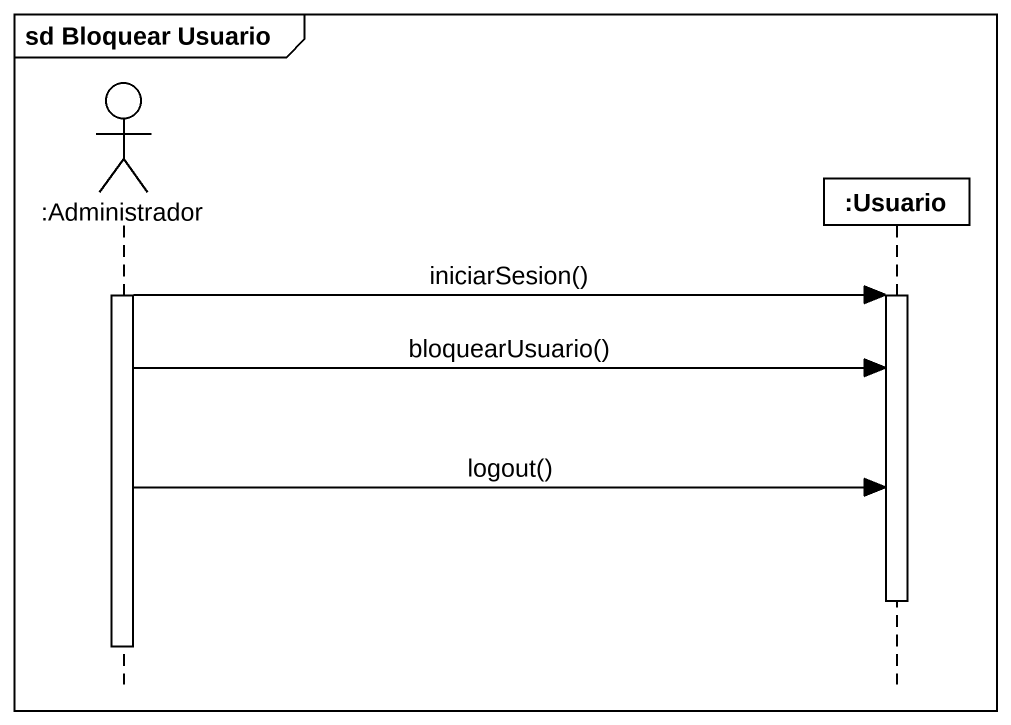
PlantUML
@startuml
mainframe sd Bloquear Usuario
hide footbox
actor ":Administrador" as Administrador
participant ":Usuario" as Usuario

activate Administrador
Administrador -> Usuario : iniciarSesion()
activate Usuario
Administrador -> Usuario : bloquearUsuario()
Administrador -> Usuario : logout()
deactivate Usuario
deactivate Administrador
@enduml
